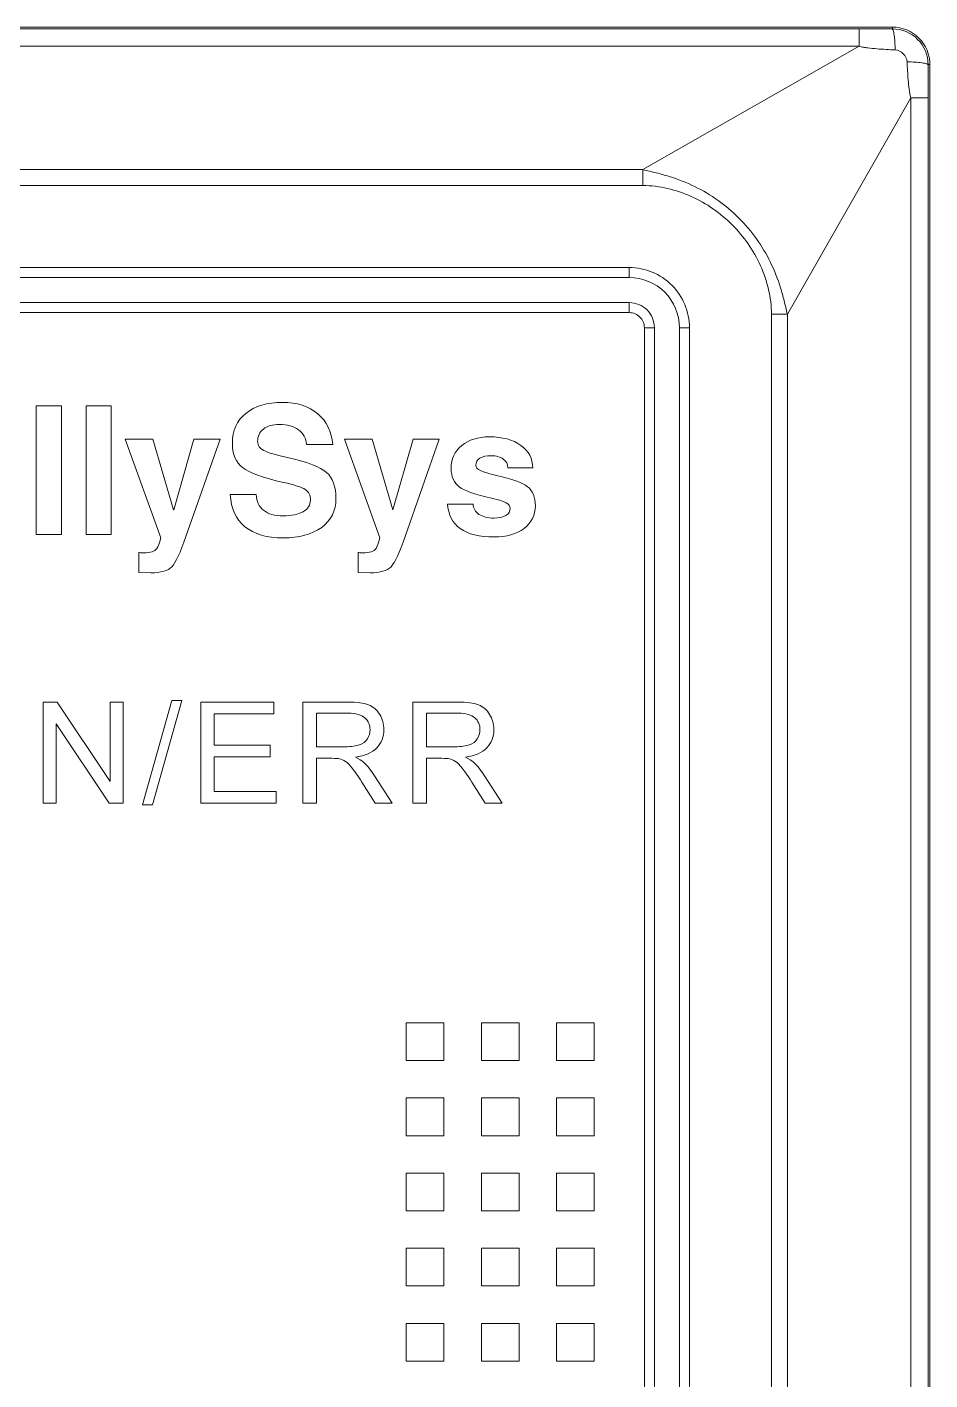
# Model space of a CAD drawing. Header units: millimetres. Extents: x 33157 to 59611, y -29750 to 1750.
# Drawn here: x 53815.3 to 53833.32, y -3607.08 to -3580.08 of the extents above; entities that cross this region are included whole.
import ezdxf

# ---------------------------------------------------------------- set-up
doc = ezdxf.new("R2010")
doc.units = ezdxf.units.MM
doc.layers.add('layer 1', color=7, linetype='Continuous', lineweight=18)

msp = doc.modelspace()

# ---------------------------------------------------------------- linework, layer by layer
at = {"layer": 'layer 1', "lineweight": 9}
for p, q in [((53831.90546356639, -3580.118537481321), (53831.90546356639, -3580.460337481323)), ((53832.56956356645, -3580.08083748132), (53832.56956356645, -3580.117737481326)), ((53833.31956356633, -3580.83083748132), (53833.31956356633, -3580.83083748132)), ((53833.31956356633, -3580.83083748132), (53833.31956356633, -3679.330737481323)), ((53832.94006356641, -3581.495037481319), (53832.94006356641, -3678.666537481323)), ((53833.28186356646, -3581.495037481319), (53833.28186356646, -3678.666537481323)), ((53827.58896356644, -3582.926937481323), (53827.58896356644, -3583.243137481324)), ((53827.31956356645, -3584.880837481323), (53827.31956356645, -3585.08083748132)), ((53827.31956356645, -3585.58083748132), (53827.31956356645, -3585.780837481324)), ((53830.15736356642, -3585.811437481323), (53830.15736356642, -3585.811437481323)), ((53830.15736356642, -3585.811437481323), (53830.15736356642, -3674.350137481327)), ((53830.47356356643, -3585.811437481323), (53830.47356356643, -3585.811437481323)), ((53830.47356356643, -3585.811437481323), (53830.47356356643, -3674.350137481327)), ((53827.61956356638, -3586.08083748132), (53827.61956356638, -3586.08083748132)), ((53827.61956356638, -3586.08083748132), (53827.61956356638, -3674.080737481323)), ((53827.81956356645, -3586.08083748132), (53827.81956356645, -3586.08083748132)), ((53827.81956356645, -3586.08083748132), (53827.81956356645, -3674.080737481323)), ((53828.31956356633, -3586.08083748132), (53828.31956356633, -3674.080737481323)), ((53828.5195635664, -3586.08083748132), (53828.5195635664, -3674.080737481323))]:
    msp.add_line(p, q, dxfattribs=at)
for points in [[(53832.56956356645, -3580.08083748132), (53832.56956356645, -3580.08083748132), (53799.36956356638, -3580.08083748132), (53799.36956356638, -3580.08083748132)], [(53800.03376356649, -3580.118537481321), (53800.03376356649, -3580.118537481321), (53831.90546356639, -3580.118537481321), (53831.90546356639, -3580.118537481321)], [(53831.90546356639, -3580.118537481321), (53832.12686356643, -3580.118537481321), (53832.34816356641, -3580.118237481321), (53832.56956356645, -3580.117737481326)], [(53800.03376356649, -3580.460337481323), (53800.03376356649, -3580.460337481323), (53831.90546356639, -3580.460337481323), (53831.90546356639, -3580.460337481323)], [(53831.90546356639, -3580.460337481323), (53831.90546356639, -3580.460337481323), (53827.58896356644, -3582.926937481323), (53827.58896356644, -3582.926937481323)], [(53833.28276356644, -3580.83083748132), (53833.28226356636, -3581.052237481322), (53833.28196356641, -3581.273637481324), (53833.28186356646, -3581.495037481319)], [(53833.28276356644, -3580.83083748132), (53833.28276356644, -3580.83083748132), (53833.31956356633, -3580.83083748132), (53833.31956356633, -3580.83083748132)], [(53832.94006356641, -3581.495037481319), (53832.94006356641, -3581.495037481319), (53830.47356356643, -3585.811437481323), (53830.47356356643, -3585.811437481323)], [(53833.28186356646, -3581.495037481319), (53833.28186356646, -3581.495037481319), (53832.94006356641, -3581.495037481319), (53832.94006356641, -3581.495037481319)], [(53827.58896356644, -3582.926937481323), (53827.58896356644, -3582.926937481323), (53804.35016356639, -3582.926937481323), (53804.35016356639, -3582.926937481323)], [(53827.58896356644, -3583.243137481324), (53827.58896356644, -3583.243137481324), (53804.35016356639, -3583.243137481324), (53804.35016356639, -3583.243137481324)], [(53804.61956356638, -3584.880837481323), (53804.61956356638, -3584.880837481323), (53827.31956356645, -3584.880837481323), (53827.31956356645, -3584.880837481323)], [(53804.61956356638, -3585.08083748132), (53804.61956356638, -3585.08083748132), (53827.31956356645, -3585.08083748132), (53827.31956356645, -3585.08083748132)], [(53827.31956356645, -3585.58083748132), (53827.31956356645, -3585.58083748132), (53804.61956356638, -3585.58083748132), (53804.61956356638, -3585.58083748132)], [(53827.31956356645, -3585.780837481324), (53827.31956356645, -3585.780837481324), (53804.61956356638, -3585.780837481324), (53804.61956356638, -3585.780837481324)], [(53830.15736356642, -3585.811437481323), (53830.15736356642, -3585.811437481323), (53830.47356356643, -3585.811437481323), (53830.47356356643, -3585.811437481323)], [(53827.61956356638, -3586.08083748132), (53827.61956356638, -3586.08083748132), (53827.81956356645, -3586.08083748132), (53827.81956356645, -3586.08083748132)], [(53828.5195635664, -3586.08083748132), (53828.5195635664, -3586.08083748132), (53828.31956356633, -3586.08083748132), (53828.31956356633, -3586.08083748132)]]:
    msp.add_open_spline(points, degree=3, dxfattribs=at)
for points, knots in [([(53833.31956356633, -3580.83083748132), (53833.31956356633, -3580.631937481324), (53833.24056356642, -3580.44113748132), (53833.09996356638, -3580.300537481321), (53832.95926356639, -3580.159837481325), (53832.7684635664, -3580.08083748132), (53832.56956356645, -3580.08083748132)], [0, 0, 0, 0, 173875.0124317625, 173875.0124317625, 173875.0124317625, 347750.0248635251, 347750.0248635251, 347750.0248635251, 347750.0248635251]), ([(53833.28276356644, -3580.83083748132), (53833.28286356639, -3580.641637481319), (53833.20776356637, -3580.460237481325), (53833.07396356642, -3580.326437481322), (53832.94026356642, -3580.192737481324), (53832.75876356647, -3580.117637481322), (53832.56956356645, -3580.117737481326)], [0, 0, 0, 0, 173875.0090460782, 173875.0090460782, 173875.0090460782, 347750.0180921563, 347750.0180921563, 347750.0180921563, 347750.0180921563]), ([(53832.56956356645, -3580.117737481326), (53832.57396356642, -3580.118437481323), (53832.57696356645, -3580.122637481326), (53832.57936356633, -3580.126837481322), (53832.58396356643, -3580.134937481321), (53832.58656356644, -3580.142737481321), (53832.58886356637, -3580.150737481322), (53832.59236356636, -3580.163037481324), (53832.59526356633, -3580.175937481326), (53832.59776356639, -3580.188837481327), (53832.60106356637, -3580.20583748132), (53832.60356356643, -3580.222837481327), (53832.60586356636, -3580.23983748132), (53832.61166356641, -3580.284437481321), (53832.61556356642, -3580.329537481324), (53832.6184635665, -3580.374637481319), (53832.62196356637, -3580.429137481325), (53832.62406356641, -3580.483637481324), (53832.62516356641, -3580.538237481327)], [0, 0, 0, 0, 147612.3354656165, 147612.3354656165, 147612.3354656165, 295224.670931233, 295224.670931233, 295224.670931233, 442837.0063968495, 442837.0063968495, 442837.0063968495, 590449.341862466, 590449.341862466, 590449.341862466, 738061.6773280824, 738061.6773280824, 738061.6773280824, 885674.0127936989, 885674.0127936989, 885674.0127936989, 885674.0127936989]), ([(53831.90546356639, -3580.460337481323), (53831.93346356644, -3580.471537481324), (53831.9631635664, -3580.478337481326), (53831.99286356635, -3580.483937481323), (53832.02276356643, -3580.48953748132), (53832.0526635664, -3580.49383748132), (53832.08276356637, -3580.497637481319), (53832.14276356643, -3580.505237481324), (53832.20316356639, -3580.510637481318), (53832.26356356646, -3580.515337481323), (53832.32376356641, -3580.520137481318), (53832.38406356642, -3580.524237481324), (53832.44446356638, -3580.527937481325), (53832.50466356645, -3580.531637481326), (53832.5648635664, -3580.534937481323), (53832.62516356641, -3580.538237481327)], [0, 0, 0, 0, 149872.0507127576, 149872.0507127576, 149872.0507127576, 299744.1014255151, 299744.1014255151, 299744.1014255151, 449616.1521382728, 449616.1521382728, 449616.1521382728, 599488.2028510303, 599488.2028510303, 599488.2028510303, 749360.2535637878, 749360.2535637878, 749360.2535637878, 749360.2535637878]), ([(53832.62516356641, -3580.538237481327), (53832.6846635665, -3580.541437481326), (53832.74396356646, -3580.569237481322), (53832.78746356638, -3580.612837481319), (53832.83116356641, -3580.656437481324), (53832.8590635664, -3580.715737481325), (53832.86226356644, -3580.775337481325)], [0, 0, 0, 0, 173874.9860512, 173874.9860512, 173874.9860512, 347749.9721024, 347749.9721024, 347749.9721024, 347749.9721024]), ([(53833.28276356644, -3580.83083748132), (53833.28206356635, -3580.826437481322), (53833.27776356644, -3580.823537481323), (53833.27356356636, -3580.821137481325), (53833.26546356638, -3580.81643748132), (53833.25776356642, -3580.813937481318), (53833.24966356644, -3580.811637481325), (53833.23746356633, -3580.808037481328), (53833.22456356636, -3580.805137481322), (53833.21166356638, -3580.802637481327), (53833.19466356639, -3580.799337481323), (53833.1776635664, -3580.79683748132), (53833.16056356634, -3580.794637481325), (53833.11596356644, -3580.788737481321), (53833.07086356645, -3580.784937481323), (53833.02586356641, -3580.782037481323), (53832.97126356637, -3580.778537481324), (53832.91676356641, -3580.776437481326), (53832.86226356644, -3580.775337481325)], [0, 0, 0, 0, 147614.8737430798, 147614.8737430798, 147614.8737430798, 295229.7474861594, 295229.7474861594, 295229.7474861594, 442844.6212292392, 442844.6212292392, 442844.6212292392, 590459.4949723189, 590459.4949723189, 590459.4949723189, 738074.3687153986, 738074.3687153986, 738074.3687153986, 885689.2424584784, 885689.2424584784, 885689.2424584784, 885689.2424584784]), ([(53832.86226356644, -3580.775337481325), (53832.86546356636, -3580.835537481325), (53832.8688635664, -3580.895737481325), (53832.8725635664, -3580.956037481322), (53832.8762635664, -3581.016337481327), (53832.88016356641, -3581.076737481322), (53832.88506356635, -3581.136837481324), (53832.88996356641, -3581.197137481322), (53832.89576356634, -3581.257237481324), (53832.90286356639, -3581.317637481326), (53832.90996356643, -3581.377937481323), (53832.91836356636, -3581.438637481325), (53832.94006356641, -3581.495037481319)], [0, 0, 0, 0, 154179.5448475945, 154179.5448475945, 154179.5448475945, 308359.0896951889, 308359.0896951889, 308359.0896951889, 462538.6345427834, 462538.6345427834, 462538.6345427834, 616718.1793903778, 616718.1793903778, 616718.1793903778, 616718.1793903778]), ([(53830.47356356643, -3585.811437481323), (53830.45176356644, -3585.723337481322), (53830.43226356638, -3585.634737481326), (53830.4104635664, -3585.546637481318), (53830.38866356641, -3585.458437481327), (53830.36446356642, -3585.370837481321), (53830.33726356641, -3585.284137481321), (53830.28296356645, -3585.110837481326), (53830.21656356644, -3584.940937481325), (53830.13686356644, -3584.777637481325), (53830.05726356638, -3584.61423748132), (53829.96426356639, -3584.457337481319), (53829.85896356645, -3584.309137481323), (53829.7536635664, -3584.161037481324), (53829.63596356634, -3584.021637481324), (53829.5073635664, -3583.89303748132), (53829.37886356641, -3583.764537481329), (53829.23946356642, -3583.646837481326), (53829.09126356637, -3583.541437481326), (53828.94316356638, -3583.436137481323), (53828.78616356637, -3583.34323748132), (53828.62286356636, -3583.263537481325), (53828.4594635664, -3583.183837481323), (53828.28966356648, -3583.117537481324), (53828.11626356639, -3583.063137481323), (53828.02956356641, -3583.036037481324), (53827.94196356644, -3583.011837481324), (53827.85386356639, -3582.989937481324), (53827.76576356633, -3582.968137481322), (53827.67716356643, -3582.94863748132), (53827.58896356644, -3582.926937481323)], [0, 0, 0, 0, 142356.561626933, 142356.561626933, 142356.561626933, 284713.123253866, 284713.123253866, 284713.123253866, 427069.6848807989, 427069.6848807989, 427069.6848807989, 569426.246507732, 569426.246507732, 569426.246507732, 711782.8081346649, 711782.8081346649, 711782.8081346649, 854139.369761598, 854139.369761598, 854139.369761598, 996495.931388531, 996495.931388531, 996495.931388531, 1138852.493015464, 1138852.493015464, 1138852.493015464, 1281209.054642397, 1281209.054642397, 1281209.054642397, 1423565.61626933, 1423565.61626933, 1423565.61626933, 1423565.61626933]), ([(53830.15736356642, -3585.811437481323), (53830.15726356636, -3585.645337481328), (53830.13506356635, -3585.479037481323), (53830.09716356648, -3585.316837481324), (53830.05926356636, -3585.154637481326), (53830.00556356643, -3584.996537481325), (53829.9374635664, -3584.844637481321), (53829.80186356648, -3584.541837481323), (53829.6090635664, -3584.263037481323), (53829.37326356638, -3584.027237481321), (53829.13746356635, -3583.791437481326), (53828.85866356638, -3583.598537481324), (53828.55586356643, -3583.462937481323), (53828.40386356643, -3583.394937481323), (53828.24586356638, -3583.341237481319), (53828.08356356641, -3583.303237481326), (53827.92146356645, -3583.265237481326), (53827.75506356635, -3583.242937481321), (53827.58896356644, -3583.243137481324)], [0, 0, 0, 0, 147608.3523565753, 147608.3523565753, 147608.3523565753, 295216.7047131505, 295216.7047131505, 295216.7047131505, 442825.0570697258, 442825.0570697258, 442825.0570697258, 590433.409426301, 590433.409426301, 590433.409426301, 738041.7617828763, 738041.7617828763, 738041.7617828763, 885650.1141394516, 885650.1141394516, 885650.1141394516, 885650.1141394516]), ([(53828.5195635664, -3586.08083748132), (53828.5195635664, -3585.762637481319), (53828.39316356645, -3585.457337481319), (53828.16816356636, -3585.23233748132), (53827.94306356643, -3585.007237481324), (53827.63786356637, -3584.880837481323), (53827.31956356645, -3584.880837481323)], [0, 0, 0, 0, 173867.6282746215, 173867.6282746215, 173867.6282746215, 347735.256549243, 347735.256549243, 347735.256549243, 347735.256549243]), ([(53828.31956356633, -3586.08083748132), (53828.31956356633, -3585.815637481326), (53828.21426356639, -3585.561237481328), (53828.02666356644, -3585.37373748132), (53827.83916356644, -3585.18623748132), (53827.58486356642, -3585.08083748132), (53827.31956356645, -3585.08083748132)], [0, 0, 0, 0, 173867.6099492183, 173867.6099492183, 173867.6099492183, 347735.2198984367, 347735.2198984367, 347735.2198984367, 347735.2198984367]), ([(53827.81956356645, -3586.08083748132), (53827.81956356645, -3585.948237481323), (53827.76696356639, -3585.82103748132), (53827.67316356636, -3585.727337481323), (53827.57936356633, -3585.63353748132), (53827.45216356634, -3585.58083748132), (53827.31956356645, -3585.58083748132)], [0, 0, 0, 0, 173867.56446327, 173867.56446327, 173867.56446327, 347735.12892654, 347735.12892654, 347735.12892654, 347735.12892654]), ([(53827.61956356638, -3586.08083748132), (53827.61956356638, -3586.001237481323), (53827.58796356639, -3585.924937481322), (53827.5317635664, -3585.868737481323), (53827.47546356646, -3585.812437481319), (53827.39916356638, -3585.780837481324), (53827.31956356645, -3585.780837481324)], [0, 0, 0, 0, 173867.5462264498, 173867.5462264498, 173867.5462264498, 347735.0924528997, 347735.0924528997, 347735.0924528997, 347735.0924528997])]:
    msp.add_open_spline(points, degree=3, knots=knots, dxfattribs=at)
at = {"layer": 'layer 1'}
for points, knots in [([(53815.48396356645, -3587.641837481322), (53815.48396356645, -3587.641837481322), (53815.73346356637, -3587.641837481322), (53815.73346356637, -3587.641837481322), (53815.73346356637, -3587.641837481322), (53815.98466356643, -3587.641837481322), (53815.98466356643, -3587.641837481322), (53815.98466356643, -3587.641837481322), (53815.98466356643, -3590.20813748132), (53815.98466356643, -3590.20813748132), (53815.98466356643, -3590.20813748132), (53815.73526356646, -3590.20813748132), (53815.73526356646, -3590.20813748132), (53815.73526356646, -3590.20813748132), (53815.48396356645, -3590.20813748132), (53815.48396356645, -3590.20813748132), (53815.48396356645, -3590.20813748132), (53815.48396356645, -3587.641837481322), (53815.48396356645, -3587.641837481322)], [0, 0, 0, 0, 147578.3336208436, 147578.3336208436, 147578.3336208436, 295156.6672416872, 295156.6672416872, 295156.6672416872, 442735.0008625308, 442735.0008625308, 442735.0008625308, 590313.3344833744, 590313.3344833744, 590313.3344833744, 737891.6681042179, 737891.6681042179, 737891.6681042179, 885470.0017250616, 885470.0017250616, 885470.0017250616, 885470.0017250616]), ([(53816.47756356638, -3587.641837481322), (53816.47756356638, -3587.641837481322), (53816.72706356642, -3587.641837481322), (53816.72706356642, -3587.641837481322), (53816.72706356642, -3587.641837481322), (53816.97826356636, -3587.641837481322), (53816.97826356636, -3587.641837481322), (53816.97826356636, -3587.641837481322), (53816.97826356636, -3590.20813748132), (53816.97826356636, -3590.20813748132), (53816.97826356636, -3590.20813748132), (53816.72876356644, -3590.20813748132), (53816.72876356644, -3590.20813748132), (53816.72876356644, -3590.20813748132), (53816.47756356638, -3590.20813748132), (53816.47756356638, -3590.20813748132), (53816.47756356638, -3590.20813748132), (53816.47756356638, -3587.641837481322), (53816.47756356638, -3587.641837481322)], [0, 0, 0, 0, 147580.9625993057, 147580.9625993057, 147580.9625993057, 295161.9251986112, 295161.9251986112, 295161.9251986112, 442742.8877979169, 442742.8877979169, 442742.8877979169, 590323.8503972224, 590323.8503972224, 590323.8503972224, 737904.8129965281, 737904.8129965281, 737904.8129965281, 885485.7755958338, 885485.7755958338, 885485.7755958338, 885485.7755958338]), ([(53820.87886356641, -3588.413137481322), (53820.86966356632, -3588.290437481322), (53820.81606356645, -3588.193337481323), (53820.71836356641, -3588.121637481323), (53820.62066356637, -3588.049837481325), (53820.49326356637, -3588.013837481325), (53820.33636356643, -3588.013837481325), (53820.20026356642, -3588.013837481325), (53820.09376356631, -3588.043937481321), (53820.01706356634, -3588.103837481321), (53819.94026356642, -3588.163737481321), (53819.90186356634, -3588.247137481324), (53819.90186356634, -3588.354237481326), (53819.90186356634, -3588.430937481323), (53819.94216356645, -3588.490337481322), (53820.02256356642, -3588.532237481325), (53820.10156356634, -3588.574137481322), (53820.26986356635, -3588.623537481325), (53820.5269635664, -3588.680637481324), (53820.90056356645, -3588.764437481324), (53821.15036356632, -3588.860937481324), (53821.27596356647, -3588.970337481325), (53821.4019635664, -3589.078637481317), (53821.46496356648, -3589.252737481321), (53821.46496356648, -3589.492437481319), (53821.46496356648, -3589.733337481324), (53821.37006356634, -3589.924637481322), (53821.18026356641, -3590.065937481325), (53820.99056356642, -3590.207437481323), (53820.73396356645, -3590.278037481322), (53820.41036356633, -3590.278037481322), (53820.08566356634, -3590.278037481322), (53819.83186356639, -3590.202937481321), (53819.64916356638, -3590.052837481322), (53819.46636356643, -3589.90283748132), (53819.36856356644, -3589.689137481327), (53819.35576356642, -3589.412137481325), (53819.35576356642, -3589.412137481325), (53819.8721635665, -3589.412137481325), (53819.8721635665, -3589.412137481325), (53819.87806356637, -3589.548137481324), (53819.92756356645, -3589.65283748132), (53820.02076356646, -3589.726137481324), (53820.11396356634, -3589.799437481327), (53820.24376356645, -3589.836137481324), (53820.41026356639, -3589.836137481324), (53820.58136356642, -3589.836137481324), (53820.71516356638, -3589.808437481326), (53820.8111635664, -3589.753237481323), (53820.90726356636, -3589.697937481323), (53820.95536356649, -3589.621437481328), (53820.95536356649, -3589.523737481322), (53820.95536356649, -3589.427137481325), (53820.92076356648, -3589.356137481321), (53820.85146356639, -3589.310737481326), (53820.78396356638, -3589.265337481323), (53820.63956356639, -3589.218237481327), (53820.41836356636, -3589.169337481318), (53820.01096356646, -3589.078637481317), (53819.73876356633, -3588.980237481322), (53819.60136356633, -3588.874337481327), (53819.46506356643, -3588.769637481324), (53819.3969635664, -3588.606137481328), (53819.3969635664, -3588.383737481322), (53819.3969635664, -3588.134637481322), (53819.48716356637, -3587.937137481319), (53819.66766356639, -3587.791037481321), (53819.84806356646, -3587.644837481319), (53820.09216356647, -3587.571937481319), (53820.39946356646, -3587.571937481319), (53820.68706356638, -3587.571937481319), (53820.92116356638, -3587.647737481325), (53821.10156356634, -3587.799237481325), (53821.28216356641, -3587.950837481323), (53821.38226356634, -3588.155437481327), (53821.40216356641, -3588.413137481322), (53821.40216356641, -3588.413137481322), (53820.87886356641, -3588.413137481322), (53820.87886356641, -3588.413137481322)], [0, 0, 0, 0, 137488.2303699308, 137488.2303699308, 137488.2303699308, 274976.4607398612, 274976.4607398612, 274976.4607398612, 412464.691109792, 412464.691109792, 412464.691109792, 549952.9214797228, 549952.9214797228, 549952.9214797228, 687441.1518496531, 687441.1518496531, 687441.1518496531, 824929.382219584, 824929.382219584, 824929.382219584, 962417.6125895146, 962417.6125895146, 962417.6125895146, 1099905.842959445, 1099905.842959445, 1099905.842959445, 1237394.073329376, 1237394.073329376, 1237394.073329376, 1374882.303699306, 1374882.303699306, 1374882.303699306, 1512370.534069237, 1512370.534069237, 1512370.534069237, 1649858.764439168, 1649858.764439168, 1649858.764439168, 1787346.994809098, 1787346.994809098, 1787346.994809098, 1924835.225179029, 1924835.225179029, 1924835.225179029, 2062323.45554896, 2062323.45554896, 2062323.45554896, 2199811.68591889, 2199811.68591889, 2199811.68591889, 2337299.916288821, 2337299.916288821, 2337299.916288821, 2474788.146658752, 2474788.146658752, 2474788.146658752, 2612276.377028682, 2612276.377028682, 2612276.377028682, 2749764.607398613, 2749764.607398613, 2749764.607398613, 2887252.837768544, 2887252.837768544, 2887252.837768544, 3024741.068138475, 3024741.068138475, 3024741.068138475, 3162229.298508405, 3162229.298508405, 3162229.298508405, 3299717.528878336, 3299717.528878336, 3299717.528878336, 3437205.759248266, 3437205.759248266, 3437205.759248266, 3574693.989618197, 3574693.989618197, 3574693.989618197, 3574693.989618197]), ([(53818.47116356643, -3590.248937481323), (53818.36166356641, -3590.568937481322), (53818.26776356643, -3590.769737481321), (53818.18976356633, -3590.851137481324), (53818.11156356634, -3590.932737481322), (53817.97236356637, -3590.973437481319), (53817.7719635664, -3590.973437481319), (53817.7719635664, -3590.973437481319), (53817.53266356638, -3590.968137481322), (53817.53266356638, -3590.968137481322), (53817.53266356638, -3590.968137481322), (53817.53266356638, -3590.566637481322), (53817.53266356638, -3590.566637481322), (53817.54426356647, -3590.571237481322), (53817.57626356647, -3590.57363748132), (53817.62876356646, -3590.57363748132), (53817.76266356648, -3590.57363748132), (53817.84996356638, -3590.546237481321), (53817.89076356645, -3590.49153748132), (53817.91626356644, -3590.456737481319), (53817.94186356638, -3590.384437481319), (53817.96746356643, -3590.275137481323), (53817.96746356643, -3590.275137481323), (53817.25916356637, -3588.309337481325), (53817.25916356637, -3588.309337481325), (53817.25916356637, -3588.309337481325), (53817.53486356637, -3588.309337481325), (53817.53486356637, -3588.309337481325), (53817.53486356637, -3588.309337481325), (53817.8124635664, -3588.309337481325), (53817.8124635664, -3588.309337481325), (53817.8124635664, -3588.309337481325), (53818.2255635664, -3589.718637481324), (53818.2255635664, -3589.718637481324), (53818.2255635664, -3589.718637481324), (53818.22636356644, -3589.718637481324), (53818.22636356644, -3589.718637481324), (53818.22636356644, -3589.718637481324), (53818.62846356639, -3588.309337481325), (53818.62846356639, -3588.309337481325), (53818.62846356639, -3588.309337481325), (53818.89046356638, -3588.309337481325), (53818.89046356638, -3588.309337481325), (53818.89046356638, -3588.309337481325), (53819.15236356642, -3588.309337481325), (53819.15236356642, -3588.309337481325), (53819.15236356642, -3588.309337481325), (53818.47116356643, -3590.248937481323), (53818.47116356643, -3590.248937481323)], [0, 0, 0, 0, 139378.5196204503, 139378.5196204503, 139378.5196204503, 278757.0392409006, 278757.0392409006, 278757.0392409006, 418135.5588613509, 418135.5588613509, 418135.5588613509, 557514.0784818012, 557514.0784818012, 557514.0784818012, 696892.5981022515, 696892.5981022515, 696892.5981022515, 836271.1177227017, 836271.1177227017, 836271.1177227017, 975649.6373431521, 975649.6373431521, 975649.6373431521, 1115028.156963602, 1115028.156963602, 1115028.156963602, 1254406.676584053, 1254406.676584053, 1254406.676584053, 1393785.196204503, 1393785.196204503, 1393785.196204503, 1533163.715824953, 1533163.715824953, 1533163.715824953, 1672542.235445403, 1672542.235445403, 1672542.235445403, 1811920.755065854, 1811920.755065854, 1811920.755065854, 1951299.274686304, 1951299.274686304, 1951299.274686304, 2090677.794306755, 2090677.794306755, 2090677.794306755, 2230056.313927205, 2230056.313927205, 2230056.313927205, 2230056.313927205]), ([(53822.84536356639, -3590.248937481323), (53822.73576356642, -3590.568937481322), (53822.64196356639, -3590.769737481321), (53822.56386356647, -3590.851137481324), (53822.48576356642, -3590.932737481322), (53822.34646356638, -3590.973437481319), (53822.14606356641, -3590.973437481319), (53822.14606356641, -3590.973437481319), (53821.90686356634, -3590.968137481322), (53821.90686356634, -3590.968137481322), (53821.90686356634, -3590.968137481322), (53821.90686356634, -3590.566637481322), (53821.90686356634, -3590.566637481322), (53821.91846356631, -3590.571237481322), (53821.95046356643, -3590.57363748132), (53822.00286356636, -3590.57363748132), (53822.13676356638, -3590.57363748132), (53822.22406356639, -3590.546237481321), (53822.26486356647, -3590.49153748132), (53822.2904635664, -3590.456737481319), (53822.31606356645, -3590.384437481319), (53822.34176356645, -3590.275137481323), (53822.34176356645, -3590.275137481323), (53821.63326356639, -3588.309337481325), (53821.63326356639, -3588.309337481325), (53821.63326356639, -3588.309337481325), (53821.90906356645, -3588.309337481325), (53821.90906356645, -3588.309337481325), (53821.90906356645, -3588.309337481325), (53822.18656356641, -3588.309337481325), (53822.18656356641, -3588.309337481325), (53822.18656356641, -3588.309337481325), (53822.59976356648, -3589.718637481324), (53822.59976356648, -3589.718637481324), (53822.59976356648, -3589.718637481324), (53822.6005635664, -3589.718637481324), (53822.6005635664, -3589.718637481324), (53822.6005635664, -3589.718637481324), (53823.00266356647, -3588.309337481325), (53823.00266356647, -3588.309337481325), (53823.00266356647, -3588.309337481325), (53823.26456356639, -3588.309337481325), (53823.26456356639, -3588.309337481325), (53823.26456356639, -3588.309337481325), (53823.52646356644, -3588.309337481325), (53823.52646356644, -3588.309337481325), (53823.52646356644, -3588.309337481325), (53822.84536356639, -3590.248937481323), (53822.84536356639, -3590.248937481323)], [0, 0, 0, 0, 139389.4502869908, 139389.4502869908, 139389.4502869908, 278778.9005739816, 278778.9005739816, 278778.9005739816, 418168.3508609724, 418168.3508609724, 418168.3508609724, 557557.8011479632, 557557.8011479632, 557557.8011479632, 696947.2514349539, 696947.2514349539, 696947.2514349539, 836336.7017219447, 836336.7017219447, 836336.7017219447, 975726.1520089356, 975726.1520089356, 975726.1520089356, 1115115.602295926, 1115115.602295926, 1115115.602295926, 1254505.052582917, 1254505.052582917, 1254505.052582917, 1393894.502869908, 1393894.502869908, 1393894.502869908, 1533283.953156899, 1533283.953156899, 1533283.953156899, 1672673.403443889, 1672673.403443889, 1672673.403443889, 1812062.85373088, 1812062.85373088, 1812062.85373088, 1951452.304017871, 1951452.304017871, 1951452.304017871, 2090841.754304862, 2090841.754304862, 2090841.754304862, 2230231.204591853, 2230231.204591853, 2230231.204591853, 2230231.204591853]), ([(53824.89516356631, -3588.879937481324), (53824.89516356631, -3588.80633748132), (53824.86486356633, -3588.747337481327), (53824.80426356636, -3588.702937481321), (53824.74366356639, -3588.658537481322), (53824.66346356642, -3588.636337481322), (53824.56316356637, -3588.636337481322), (53824.46656356644, -3588.636337481322), (53824.39106356641, -3588.652937481325), (53824.33696356646, -3588.686037481318), (53824.28276356644, -3588.719337481321), (53824.25566356638, -3588.765537481325), (53824.25566356638, -3588.824937481324), (53824.25566356638, -3588.866937481318), (53824.28656356639, -3588.902937481325), (53824.34826356635, -3588.933237481323), (53824.40886356644, -3588.962437481321), (53824.51666356644, -3588.994337481322), (53824.6715635664, -3589.029337481326), (53824.97926356641, -3589.097937481325), (53825.18496356645, -3589.173037481326), (53825.28856356637, -3589.254337481324), (53825.39256356642, -3589.335937481322), (53825.44446356638, -3589.463837481322), (53825.44446356638, -3589.638337481323), (53825.44446356638, -3589.824337481324), (53825.36896356635, -3589.974137481323), (53825.2181635664, -3590.087637481323), (53825.06726356639, -3590.201137481322), (53824.86826356637, -3590.257837481323), (53824.62136356634, -3590.257837481323), (53824.32896356643, -3590.257837481323), (53824.10376356644, -3590.201937481324), (53823.9459635664, -3590.090237481323), (53823.78796356634, -3589.978637481326), (53823.70396356643, -3589.815637481326), (53823.69346356645, -3589.601537481321), (53823.69346356645, -3589.601537481321), (53824.20316356639, -3589.601537481321), (53824.20316356639, -3589.601537481321), (53824.20666356638, -3589.688937481325), (53824.24546356636, -3589.757337481321), (53824.31946356638, -3589.80693748132), (53824.39336356634, -3589.856437481321), (53824.49396356635, -3589.881137481323), (53824.62096356644, -3589.881137481323), (53824.72106356648, -3589.881137481323), (53824.79956356643, -3589.864037481325), (53824.85616356644, -3589.829637481321), (53824.91256356644, -3589.795337481322), (53824.94096356639, -3589.747237481322), (53824.94096356639, -3589.685537481324), (53824.94096356639, -3589.642537481326), (53824.91356356637, -3589.605837481321), (53824.85886356639, -3589.575537481323), (53824.80416356641, -3589.546437481323), (53824.70816356639, -3589.516837481322), (53824.57076356639, -3589.486537481323), (53824.24946356643, -3589.414437481325), (53824.03466356636, -3589.338237481322), (53823.92646356646, -3589.257937481321), (53823.81836356639, -3589.178837481325), (53823.76426356632, -3589.056037481321), (53823.76426356632, -3588.889637481326), (53823.76426356632, -3588.70123748132), (53823.8344635664, -3588.549037481323), (53823.97466356642, -3588.433337481328), (53824.11496356639, -3588.317637481326), (53824.29966356637, -3588.259737481319), (53824.52896356638, -3588.259737481319), (53824.78726356648, -3588.259737481319), (53824.99546356636, -3588.31643748132), (53825.15386356643, -3588.430037481324), (53825.31206356638, -3588.543637481321), (53825.39126356642, -3588.693537481325), (53825.39126356642, -3588.879937481324), (53825.39126356642, -3588.879937481324), (53825.39126356642, -3588.879937481324), (53825.39126356642, -3588.879937481324), (53825.39126356642, -3588.879937481324), (53824.89516356631, -3588.879937481324), (53824.89516356631, -3588.879937481324)], [0, 0, 0, 0, 137319.9331913076, 137319.9331913076, 137319.9331913076, 274639.8663826156, 274639.8663826156, 274639.8663826156, 411959.7995739232, 411959.7995739232, 411959.7995739232, 549279.7327652308, 549279.7327652308, 549279.7327652308, 686599.6659565389, 686599.6659565389, 686599.6659565389, 823919.5991478465, 823919.5991478465, 823919.5991478465, 961239.532339154, 961239.532339154, 961239.532339154, 1098559.465530462, 1098559.465530462, 1098559.465530462, 1235879.39872177, 1235879.39872177, 1235879.39872177, 1373199.331913077, 1373199.331913077, 1373199.331913077, 1510519.265104385, 1510519.265104385, 1510519.265104385, 1647839.198295693, 1647839.198295693, 1647839.198295693, 1785159.131487001, 1785159.131487001, 1785159.131487001, 1922479.064678308, 1922479.064678308, 1922479.064678308, 2059798.997869616, 2059798.997869616, 2059798.997869616, 2197118.931060924, 2197118.931060924, 2197118.931060924, 2334438.864252232, 2334438.864252232, 2334438.864252232, 2471758.797443539, 2471758.797443539, 2471758.797443539, 2609078.730634847, 2609078.730634847, 2609078.730634847, 2746398.663826155, 2746398.663826155, 2746398.663826155, 2883718.597017462, 2883718.597017462, 2883718.597017462, 3021038.53020877, 3021038.53020877, 3021038.53020877, 3158358.463400078, 3158358.463400078, 3158358.463400078, 3295678.396591386, 3295678.396591386, 3295678.396591386, 3432998.329782693, 3432998.329782693, 3432998.329782693, 3570318.262974001, 3570318.262974001, 3570318.262974001, 3707638.196165309, 3707638.196165309, 3707638.196165309, 3707638.196165309]), ([(53817.6040635664, -3595.60763748132), (53817.6040635664, -3595.60763748132), (53818.19106356634, -3593.519137481322), (53818.19106356634, -3593.519137481322), (53818.19106356634, -3593.519137481322), (53818.39096356634, -3593.519137481322), (53818.39096356634, -3593.519137481322), (53818.39096356634, -3593.519137481322), (53817.8039635664, -3595.60763748132), (53817.8039635664, -3595.60763748132), (53817.8039635664, -3595.60763748132), (53817.6040635664, -3595.60763748132), (53817.6040635664, -3595.60763748132)], [0, 0, 0, 0, 154155.8766581255, 154155.8766581255, 154155.8766581255, 308311.753316251, 308311.753316251, 308311.753316251, 462467.6299743765, 462467.6299743765, 462467.6299743765, 616623.506632502, 616623.506632502, 616623.506632502, 616623.506632502]), ([(53820.80716356644, -3595.573737481325), (53820.80716356644, -3595.573737481325), (53820.80716356644, -3593.553037481324), (53820.80716356644, -3593.553037481324), (53820.80716356644, -3593.553037481324), (53821.70266356642, -3593.553037481324), (53821.70266356642, -3593.553037481324), (53821.88286356637, -3593.553037481324), (53822.01976356641, -3593.57133748132), (53822.11336356643, -3593.607637481327), (53822.20696356634, -3593.643837481322), (53822.2817635664, -3593.707837481328), (53822.33766356643, -3593.799537481325), (53822.39366356641, -3593.891237481322), (53822.42146356634, -3593.992837481324), (53822.42146356634, -3594.103837481321), (53822.42146356634, -3594.247337481327), (53822.37486356645, -3594.368237481321), (53822.28216356641, -3594.466537481319), (53822.18956356644, -3594.564837481324), (53822.0465635664, -3594.62693748132), (53821.85276356639, -3594.653737481319), (53821.92376356639, -3594.687537481324), (53821.97736356637, -3594.721437481319), (53822.01406356643, -3594.754337481324), (53822.09216356635, -3594.825837481323), (53822.16596356637, -3594.915737481322), (53822.23516356639, -3595.023437481322), (53822.23516356639, -3595.023437481322), (53822.58466356641, -3595.573737481325), (53822.58466356641, -3595.573737481325), (53822.58466356641, -3595.573737481325), (53822.25066356637, -3595.573737481325), (53822.25066356637, -3595.573737481325), (53822.25066356637, -3595.573737481325), (53821.98346356637, -3595.153237481325), (53821.98346356637, -3595.153237481325), (53821.90586356641, -3595.031437481324), (53821.84146356638, -3594.938737481323), (53821.79116356638, -3594.874337481327), (53821.74036356641, -3594.809837481319), (53821.69516356636, -3594.765137481321), (53821.65516356644, -3594.739337481325), (53821.61566356636, -3594.713937481326), (53821.57476356646, -3594.69603748132), (53821.53336356636, -3594.685637481321), (53821.50326356638, -3594.679537481322), (53821.45386356636, -3594.676237481326), (53821.3847635664, -3594.676237481326), (53821.3847635664, -3594.676237481326), (53821.07526356642, -3594.676237481326), (53821.07526356642, -3594.676237481326), (53821.07526356642, -3594.676237481326), (53821.07526356642, -3595.573737481325), (53821.07526356642, -3595.573737481325), (53821.07526356642, -3595.573737481325), (53820.80716356644, -3595.573737481325), (53820.80716356644, -3595.573737481325)], [0, 0, 0, 0, 138518.8274744811, 138518.8274744811, 138518.8274744811, 277037.6549489623, 277037.6549489623, 277037.6549489623, 415556.4824234438, 415556.4824234438, 415556.4824234438, 554075.3098979249, 554075.3098979249, 554075.3098979249, 692594.137372406, 692594.137372406, 692594.137372406, 831112.9648468872, 831112.9648468872, 831112.9648468872, 969631.7923213684, 969631.7923213684, 969631.7923213684, 1108150.61979585, 1108150.61979585, 1108150.61979585, 1246669.447270331, 1246669.447270331, 1246669.447270331, 1385188.274744812, 1385188.274744812, 1385188.274744812, 1523707.102219293, 1523707.102219293, 1523707.102219293, 1662225.929693774, 1662225.929693774, 1662225.929693774, 1800744.757168256, 1800744.757168256, 1800744.757168256, 1939263.584642737, 1939263.584642737, 1939263.584642737, 2077782.412117218, 2077782.412117218, 2077782.412117218, 2216301.239591699, 2216301.239591699, 2216301.239591699, 2354820.06706618, 2354820.06706618, 2354820.06706618, 2493338.894540662, 2493338.894540662, 2493338.894540662, 2631857.722015143, 2631857.722015143, 2631857.722015143, 2631857.722015143]), ([(53823.00206356644, -3595.573737481325), (53823.00206356644, -3595.573737481325), (53823.00206356644, -3593.553037481324), (53823.00206356644, -3593.553037481324), (53823.00206356644, -3593.553037481324), (53823.89756356642, -3593.553037481324), (53823.89756356642, -3593.553037481324), (53824.07776356649, -3593.553037481324), (53824.21466356641, -3593.57133748132), (53824.30826356643, -3593.607637481327), (53824.40186356645, -3593.643837481322), (53824.4766635664, -3593.707837481328), (53824.53256356643, -3593.799537481325), (53824.58856356642, -3593.891237481322), (53824.61636356646, -3593.992837481324), (53824.61636356646, -3594.103837481321), (53824.61636356646, -3594.247337481327), (53824.56976356645, -3594.368237481321), (53824.47706356642, -3594.466537481319), (53824.38446356644, -3594.564837481324), (53824.2414635664, -3594.62693748132), (53824.04766356639, -3594.653737481319), (53824.11866356639, -3594.687537481324), (53824.17226356638, -3594.721437481319), (53824.20896356643, -3594.754337481324), (53824.28706356647, -3594.825837481323), (53824.36086356637, -3594.915737481322), (53824.4300635664, -3595.023437481322), (53824.4300635664, -3595.023437481322), (53824.77956356641, -3595.573737481325), (53824.77956356641, -3595.573737481325), (53824.77956356641, -3595.573737481325), (53824.44556356638, -3595.573737481325), (53824.44556356638, -3595.573737481325), (53824.44556356638, -3595.573737481325), (53824.17836356649, -3595.153237481325), (53824.17836356649, -3595.153237481325), (53824.10076356641, -3595.031437481324), (53824.03636356638, -3594.938737481323), (53823.98606356638, -3594.874337481327), (53823.93526356641, -3594.809837481319), (53823.89006356636, -3594.765137481321), (53823.85006356644, -3594.739337481325), (53823.81056356637, -3594.713937481326), (53823.76966356635, -3594.69603748132), (53823.72826356647, -3594.685637481321), (53823.69816356638, -3594.679537481322), (53823.64876356648, -3594.676237481326), (53823.5796635664, -3594.676237481326), (53823.5796635664, -3594.676237481326), (53823.27016356643, -3594.676237481326), (53823.27016356643, -3594.676237481326), (53823.27016356643, -3594.676237481326), (53823.27016356643, -3595.573737481325), (53823.27016356643, -3595.573737481325), (53823.27016356643, -3595.573737481325), (53823.00206356644, -3595.573737481325), (53823.00206356644, -3595.573737481325)], [0, 0, 0, 0, 138524.2817940278, 138524.2817940278, 138524.2817940278, 277048.5635880557, 277048.5635880557, 277048.5635880557, 415572.8453820838, 415572.8453820838, 415572.8453820838, 554097.1271761116, 554097.1271761116, 554097.1271761116, 692621.4089701395, 692621.4089701395, 692621.4089701395, 831145.6907641673, 831145.6907641673, 831145.6907641673, 969669.9725581952, 969669.9725581952, 969669.9725581952, 1108194.254352223, 1108194.254352223, 1108194.254352223, 1246718.536146251, 1246718.536146251, 1246718.536146251, 1385242.817940279, 1385242.817940279, 1385242.817940279, 1523767.099734307, 1523767.099734307, 1523767.099734307, 1662291.381528335, 1662291.381528335, 1662291.381528335, 1800815.663322362, 1800815.663322362, 1800815.663322362, 1939339.94511639, 1939339.94511639, 1939339.94511639, 2077864.226910418, 2077864.226910418, 2077864.226910418, 2216388.508704446, 2216388.508704446, 2216388.508704446, 2354912.790498473, 2354912.790498473, 2354912.790498473, 2493437.072292502, 2493437.072292502, 2493437.072292502, 2631961.35408653, 2631961.35408653, 2631961.35408653, 2631961.35408653]), ([(53815.6236635664, -3595.573737481325), (53815.6236635664, -3595.573737481325), (53815.6236635664, -3593.553037481324), (53815.6236635664, -3593.553037481324), (53815.6236635664, -3593.553037481324), (53815.89836356646, -3593.553037481324), (53815.89836356646, -3593.553037481324), (53815.89836356646, -3593.553037481324), (53816.95856356641, -3595.139137481324), (53816.95856356641, -3595.139137481324), (53816.95856356641, -3595.139137481324), (53816.95856356641, -3593.553037481324), (53816.95856356641, -3593.553037481324), (53816.95856356641, -3593.553037481324), (53817.21536356639, -3593.553037481324), (53817.21536356639, -3593.553037481324), (53817.21536356639, -3593.553037481324), (53817.21536356639, -3595.573737481325), (53817.21536356639, -3595.573737481325), (53817.21536356639, -3595.573737481325), (53816.94066356643, -3595.573737481325), (53816.94066356643, -3595.573737481325), (53816.94066356643, -3595.573737481325), (53815.88046356637, -3593.987637481324), (53815.88046356637, -3593.987637481324), (53815.88046356637, -3593.987637481324), (53815.88046356637, -3595.573737481325), (53815.88046356637, -3595.573737481325), (53815.88046356637, -3595.573737481325), (53815.6236635664, -3595.573737481325), (53815.6236635664, -3595.573737481325)], [0, 0, 0, 0, 142332.9151248989, 142332.9151248989, 142332.9151248989, 284665.8302497978, 284665.8302497978, 284665.8302497978, 426998.7453746967, 426998.7453746967, 426998.7453746967, 569331.6604995957, 569331.6604995957, 569331.6604995957, 711664.5756244946, 711664.5756244946, 711664.5756244946, 853997.4907493936, 853997.4907493936, 853997.4907493936, 996330.4058742925, 996330.4058742925, 996330.4058742925, 1138663.320999191, 1138663.320999191, 1138663.320999191, 1280996.23612409, 1280996.23612409, 1280996.23612409, 1423329.151248989, 1423329.151248989, 1423329.151248989, 1423329.151248989]), ([(53818.76796356644, -3595.573737481325), (53818.76796356644, -3595.573737481325), (53818.76796356644, -3593.553037481324), (53818.76796356644, -3593.553037481324), (53818.76796356644, -3593.553037481324), (53820.22696356647, -3593.553037481324), (53820.22696356647, -3593.553037481324), (53820.22696356647, -3593.553037481324), (53820.22696356647, -3593.790137481322), (53820.22696356647, -3593.790137481322), (53820.22696356647, -3593.790137481322), (53819.03606356643, -3593.790137481322), (53819.03606356643, -3593.790137481322), (53819.03606356643, -3593.790137481322), (53819.03606356643, -3594.411037481324), (53819.03606356643, -3594.411037481324), (53819.03606356643, -3594.411037481324), (53820.15076356634, -3594.411037481324), (53820.15076356634, -3594.411037481324), (53820.15076356634, -3594.411037481324), (53820.15076356634, -3594.648037481325), (53820.15076356634, -3594.648037481325), (53820.15076356634, -3594.648037481325), (53819.03606356643, -3594.648037481325), (53819.03606356643, -3594.648037481325), (53819.03606356643, -3594.648037481325), (53819.03606356643, -3595.336637481326), (53819.03606356643, -3595.336637481326), (53819.03606356643, -3595.336637481326), (53820.27496356642, -3595.336637481326), (53820.27496356642, -3595.336637481326), (53820.27496356642, -3595.336637481326), (53820.27496356642, -3595.573737481325), (53820.27496356642, -3595.573737481325), (53820.27496356642, -3595.573737481325), (53818.76796356644, -3595.573737481325), (53818.76796356644, -3595.573737481325)], [0, 0, 0, 0, 141027.1607778488, 141027.1607778488, 141027.1607778488, 282054.3215556978, 282054.3215556978, 282054.3215556978, 423081.4823335466, 423081.4823335466, 423081.4823335466, 564108.6431113954, 564108.6431113954, 564108.6431113954, 705135.8038892441, 705135.8038892441, 705135.8038892441, 846162.9646670931, 846162.9646670931, 846162.9646670931, 987190.1254449418, 987190.1254449418, 987190.1254449418, 1128217.286222791, 1128217.286222791, 1128217.286222791, 1269244.44700064, 1269244.44700064, 1269244.44700064, 1410271.607778488, 1410271.607778488, 1410271.607778488, 1551298.768556337, 1551298.768556337, 1551298.768556337, 1692325.929334186, 1692325.929334186, 1692325.929334186, 1692325.929334186]), ([(53821.07526356642, -3594.444837481321), (53821.07526356642, -3594.444837481321), (53821.64906356644, -3594.444837481321), (53821.64906356644, -3594.444837481321), (53821.77136356637, -3594.444837481321), (53821.86636356646, -3594.432137481322), (53821.9350635664, -3594.406737481323), (53822.00376356646, -3594.381837481327), (53822.05596356638, -3594.341337481324), (53822.09126356637, -3594.285437481325), (53822.12696356638, -3594.229937481322), (53822.14486356635, -3594.169737481322), (53822.14486356635, -3594.104337481323), (53822.14486356635, -3594.008837481327), (53822.11046356635, -3593.929837481322), (53822.04136356639, -3593.868237481321), (53821.97226356642, -3593.806537481323), (53821.86306356636, -3593.776037481322), (53821.71396356644, -3593.776037481322), (53821.71396356644, -3593.776037481322), (53821.07526356642, -3593.776037481322), (53821.07526356642, -3593.776037481322), (53821.07526356642, -3593.776037481322), (53821.07526356642, -3594.444837481321), (53821.07526356642, -3594.444837481321)], [0, 0, 0, 0, 144320.4549267158, 144320.4549267158, 144320.4549267158, 288640.9098534316, 288640.9098534316, 288640.9098534316, 432961.3647801473, 432961.3647801473, 432961.3647801473, 577281.8197068631, 577281.8197068631, 577281.8197068631, 721602.274633579, 721602.274633579, 721602.274633579, 865922.7295602947, 865922.7295602947, 865922.7295602947, 1010243.18448701, 1010243.18448701, 1010243.18448701, 1154563.639413726, 1154563.639413726, 1154563.639413726, 1154563.639413726]), ([(53823.27016356643, -3594.444837481321), (53823.27016356643, -3594.444837481321), (53823.84396356644, -3594.444837481321), (53823.84396356644, -3594.444837481321), (53823.96626356637, -3594.444837481321), (53824.06126356634, -3594.432137481322), (53824.1299635664, -3594.406737481323), (53824.19866356635, -3594.381837481327), (53824.25086356638, -3594.341337481324), (53824.28616356637, -3594.285437481325), (53824.32186356638, -3594.229937481322), (53824.33976356647, -3594.169737481322), (53824.33976356647, -3594.104337481323), (53824.33976356647, -3594.008837481327), (53824.30536356647, -3593.929837481322), (53824.23626356639, -3593.868237481321), (53824.16716356642, -3593.806537481323), (53824.05796356636, -3593.776037481322), (53823.90886356644, -3593.776037481322), (53823.90886356644, -3593.776037481322), (53823.27016356643, -3593.776037481322), (53823.27016356643, -3593.776037481322), (53823.27016356643, -3593.776037481322), (53823.27016356643, -3594.444837481321), (53823.27016356643, -3594.444837481321)], [0, 0, 0, 0, 144326.1334672104, 144326.1334672104, 144326.1334672104, 288652.2669344209, 288652.2669344209, 288652.2669344209, 432978.4004016313, 432978.4004016313, 432978.4004016313, 577304.5338688417, 577304.5338688417, 577304.5338688417, 721630.6673360522, 721630.6673360522, 721630.6673360522, 865956.8008032625, 865956.8008032625, 865956.8008032625, 1010282.934270473, 1010282.934270473, 1010282.934270473, 1154609.067737683, 1154609.067737683, 1154609.067737683, 1154609.067737683]), ([(53822.86946356643, -3600.709437481324), (53822.86946356643, -3600.709437481324), (53823.61946356643, -3600.709437481324), (53823.61946356643, -3600.709437481324), (53823.61946356643, -3600.709437481324), (53823.61946356643, -3599.957037481319), (53823.61946356643, -3599.957037481319), (53823.61946356643, -3599.957037481319), (53822.86946356643, -3599.957037481319), (53822.86946356643, -3599.957037481319), (53822.86946356643, -3599.957037481319), (53822.86946356643, -3600.706237481324), (53822.86946356643, -3600.706237481324), (53822.86946356643, -3600.706237481324), (53822.86946356643, -3600.709437481324), (53822.86946356643, -3600.709437481324)], [0, 0, 0, 0, 149873.2611762337, 149873.2611762337, 149873.2611762337, 299746.5223524675, 299746.5223524675, 299746.5223524675, 449619.7835287012, 449619.7835287012, 449619.7835287012, 599493.0447049349, 599493.0447049349, 599493.0447049349, 749366.3058811686, 749366.3058811686, 749366.3058811686, 749366.3058811686]), ([(53824.36956356638, -3600.709437481324), (53824.36956356638, -3600.709437481324), (53825.11956356638, -3600.709437481324), (53825.11956356638, -3600.709437481324), (53825.11956356638, -3600.709437481324), (53825.11956356638, -3599.957037481319), (53825.11956356638, -3599.957037481319), (53825.11956356638, -3599.957037481319), (53824.36956356638, -3599.957037481319), (53824.36956356638, -3599.957037481319), (53824.36956356638, -3599.957037481319), (53824.36956356638, -3600.706237481324), (53824.36956356638, -3600.706237481324), (53824.36956356638, -3600.706237481324), (53824.36956356638, -3600.709437481324), (53824.36956356638, -3600.709437481324)], [0, 0, 0, 0, 149877.3011852405, 149877.3011852405, 149877.3011852405, 299754.6023704809, 299754.6023704809, 299754.6023704809, 449631.9035557215, 449631.9035557215, 449631.9035557215, 599509.2047409619, 599509.2047409619, 599509.2047409619, 749386.5059262023, 749386.5059262023, 749386.5059262023, 749386.5059262023]), ([(53825.86966356632, -3600.709437481324), (53825.86966356632, -3600.709437481324), (53826.61966356644, -3600.709437481324), (53826.61966356644, -3600.709437481324), (53826.61966356644, -3600.709437481324), (53826.61966356644, -3599.957037481319), (53826.61966356644, -3599.957037481319), (53826.61966356644, -3599.957037481319), (53825.86966356632, -3599.957037481319), (53825.86966356632, -3599.957037481319), (53825.86966356632, -3599.957037481319), (53825.86966356632, -3600.706237481324), (53825.86966356632, -3600.706237481324), (53825.86966356632, -3600.706237481324), (53825.86966356632, -3600.709437481324), (53825.86966356632, -3600.709437481324)], [0, 0, 0, 0, 149881.3411945632, 149881.3411945632, 149881.3411945632, 299762.6823891264, 299762.6823891264, 299762.6823891264, 449644.0235836896, 449644.0235836896, 449644.0235836896, 599525.3647782528, 599525.3647782528, 599525.3647782528, 749406.705972816, 749406.705972816, 749406.705972816, 749406.705972816]), ([(53822.86946356643, -3602.207837481328), (53822.86946356643, -3602.207837481328), (53823.61946356643, -3602.207837481328), (53823.61946356643, -3602.207837481328), (53823.61946356643, -3602.207837481328), (53823.61946356643, -3601.455437481323), (53823.61946356643, -3601.455437481323), (53823.61946356643, -3601.455437481323), (53822.86946356643, -3601.455437481323), (53822.86946356643, -3601.455437481323), (53822.86946356643, -3601.455437481323), (53822.86946356643, -3602.204637481321), (53822.86946356643, -3602.204637481321), (53822.86946356643, -3602.204637481321), (53822.86946356643, -3602.207837481328), (53822.86946356643, -3602.207837481328)], [0, 0, 0, 0, 149875.309218561, 149875.309218561, 149875.309218561, 299750.618437122, 299750.618437122, 299750.618437122, 449625.9276556831, 449625.9276556831, 449625.9276556831, 599501.2368742441, 599501.2368742441, 599501.2368742441, 749376.546092805, 749376.546092805, 749376.546092805, 749376.546092805]), ([(53824.36956356638, -3602.207837481328), (53824.36956356638, -3602.207837481328), (53825.11956356638, -3602.207837481328), (53825.11956356638, -3602.207837481328), (53825.11956356638, -3602.207837481328), (53825.11956356638, -3601.455437481323), (53825.11956356638, -3601.455437481323), (53825.11956356638, -3601.455437481323), (53824.36956356638, -3601.455437481323), (53824.36956356638, -3601.455437481323), (53824.36956356638, -3601.455437481323), (53824.36956356638, -3602.204637481321), (53824.36956356638, -3602.204637481321), (53824.36956356638, -3602.204637481321), (53824.36956356638, -3602.207837481328), (53824.36956356638, -3602.207837481328)], [0, 0, 0, 0, 149879.3492228476, 149879.3492228476, 149879.3492228476, 299758.6984456951, 299758.6984456951, 299758.6984456951, 449638.0476685427, 449638.0476685427, 449638.0476685427, 599517.3968913902, 599517.3968913902, 599517.3968913902, 749396.7461142377, 749396.7461142377, 749396.7461142377, 749396.7461142377]), ([(53825.86966356632, -3602.207837481328), (53825.86966356632, -3602.207837481328), (53826.61966356644, -3602.207837481328), (53826.61966356644, -3602.207837481328), (53826.61966356644, -3602.207837481328), (53826.61966356644, -3601.455437481323), (53826.61966356644, -3601.455437481323), (53826.61966356644, -3601.455437481323), (53825.86966356632, -3601.455437481323), (53825.86966356632, -3601.455437481323), (53825.86966356632, -3601.455437481323), (53825.86966356632, -3602.204637481321), (53825.86966356632, -3602.204637481321), (53825.86966356632, -3602.204637481321), (53825.86966356632, -3602.207837481328), (53825.86966356632, -3602.207837481328)], [0, 0, 0, 0, 149883.3892274503, 149883.3892274503, 149883.3892274503, 299766.7784549007, 299766.7784549007, 299766.7784549007, 449650.1676823511, 449650.1676823511, 449650.1676823511, 599533.5569098013, 599533.5569098013, 599533.5569098013, 749416.9461372517, 749416.9461372517, 749416.9461372517, 749416.9461372517]), ([(53822.86946356643, -3603.709437481324), (53822.86946356643, -3603.709437481324), (53823.61946356643, -3603.709437481324), (53823.61946356643, -3603.709437481324), (53823.61946356643, -3603.709437481324), (53823.61946356643, -3602.957037481326), (53823.61946356643, -3602.957037481326), (53823.61946356643, -3602.957037481326), (53822.86946356643, -3602.957037481326), (53822.86946356643, -3602.957037481326), (53822.86946356643, -3602.957037481326), (53822.86946356643, -3603.706237481324), (53822.86946356643, -3603.706237481324), (53822.86946356643, -3603.706237481324), (53822.86946356643, -3603.709437481324), (53822.86946356643, -3603.709437481324)], [0, 0, 0, 0, 149877.3617053994, 149877.3617053994, 149877.3617053994, 299754.7234107987, 299754.7234107987, 299754.7234107987, 449632.0851161981, 449632.0851161981, 449632.0851161981, 599509.4468215974, 599509.4468215974, 599509.4468215974, 749386.8085269968, 749386.8085269968, 749386.8085269968, 749386.8085269968]), ([(53824.36956356638, -3603.709437481324), (53824.36956356638, -3603.709437481324), (53825.11956356638, -3603.709437481324), (53825.11956356638, -3603.709437481324), (53825.11956356638, -3603.709437481324), (53825.11956356638, -3602.957037481326), (53825.11956356638, -3602.957037481326), (53825.11956356638, -3602.957037481326), (53824.36956356638, -3602.957037481326), (53824.36956356638, -3602.957037481326), (53824.36956356638, -3602.957037481326), (53824.36956356638, -3603.706237481324), (53824.36956356638, -3603.706237481324), (53824.36956356638, -3603.706237481324), (53824.36956356638, -3603.709437481324), (53824.36956356638, -3603.709437481324)], [0, 0, 0, 0, 149881.4017049538, 149881.4017049538, 149881.4017049538, 299762.8034099076, 299762.8034099076, 299762.8034099076, 449644.2051148615, 449644.2051148615, 449644.2051148615, 599525.6068198152, 599525.6068198152, 599525.6068198152, 749407.008524769, 749407.008524769, 749407.008524769, 749407.008524769]), ([(53825.86966356632, -3603.709437481324), (53825.86966356632, -3603.709437481324), (53826.61966356644, -3603.709437481324), (53826.61966356644, -3603.709437481324), (53826.61966356644, -3603.709437481324), (53826.61966356644, -3602.957037481326), (53826.61966356644, -3602.957037481326), (53826.61966356644, -3602.957037481326), (53825.86966356632, -3602.957037481326), (53825.86966356632, -3602.957037481326), (53825.86966356632, -3602.957037481326), (53825.86966356632, -3603.706237481324), (53825.86966356632, -3603.706237481324), (53825.86966356632, -3603.706237481324), (53825.86966356632, -3603.709437481324), (53825.86966356632, -3603.709437481324)], [0, 0, 0, 0, 149885.4417048248, 149885.4417048248, 149885.4417048248, 299770.8834096495, 299770.8834096495, 299770.8834096495, 449656.3251144744, 449656.3251144744, 449656.3251144744, 599541.7668192991, 599541.7668192991, 599541.7668192991, 749427.2085241239, 749427.2085241239, 749427.2085241239, 749427.2085241239]), ([(53822.86946356643, -3605.208237481325), (53822.86946356643, -3605.208237481325), (53823.61946356643, -3605.208237481325), (53823.61946356643, -3605.208237481325), (53823.61946356643, -3605.208237481325), (53823.61946356643, -3604.45583748132), (53823.61946356643, -3604.45583748132), (53823.61946356643, -3604.45583748132), (53822.86946356643, -3604.45583748132), (53822.86946356643, -3604.45583748132), (53822.86946356643, -3604.45583748132), (53822.86946356643, -3605.205037481326), (53822.86946356643, -3605.205037481326), (53822.86946356643, -3605.205037481326), (53822.86946356643, -3605.208237481325), (53822.86946356643, -3605.208237481325)], [0, 0, 0, 0, 149879.4104355749, 149879.4104355749, 149879.4104355749, 299758.8208711498, 299758.8208711498, 299758.8208711498, 449638.2313067247, 449638.2313067247, 449638.2313067247, 599517.6417422995, 599517.6417422995, 599517.6417422995, 749397.0521778744, 749397.0521778744, 749397.0521778744, 749397.0521778744]), ([(53824.36956356638, -3605.208237481325), (53824.36956356638, -3605.208237481325), (53825.11956356638, -3605.208237481325), (53825.11956356638, -3605.208237481325), (53825.11956356638, -3605.208237481325), (53825.11956356638, -3604.45583748132), (53825.11956356638, -3604.45583748132), (53825.11956356638, -3604.45583748132), (53824.36956356638, -3604.45583748132), (53824.36956356638, -3604.45583748132), (53824.36956356638, -3604.45583748132), (53824.36956356638, -3605.205037481326), (53824.36956356638, -3605.205037481326), (53824.36956356638, -3605.205037481326), (53824.36956356638, -3605.208237481325), (53824.36956356638, -3605.208237481325)], [0, 0, 0, 0, 149883.4504304043, 149883.4504304043, 149883.4504304043, 299766.9008608086, 299766.9008608086, 299766.9008608086, 449650.351291213, 449650.351291213, 449650.351291213, 599533.8017216172, 599533.8017216172, 599533.8017216172, 749417.2521520215, 749417.2521520215, 749417.2521520215, 749417.2521520215]), ([(53825.86966356632, -3605.208237481325), (53825.86966356632, -3605.208237481325), (53826.61966356644, -3605.208237481325), (53826.61966356644, -3605.208237481325), (53826.61966356644, -3605.208237481325), (53826.61966356644, -3604.45583748132), (53826.61966356644, -3604.45583748132), (53826.61966356644, -3604.45583748132), (53825.86966356632, -3604.45583748132), (53825.86966356632, -3604.45583748132), (53825.86966356632, -3604.45583748132), (53825.86966356632, -3605.205037481326), (53825.86966356632, -3605.205037481326), (53825.86966356632, -3605.205037481326), (53825.86966356632, -3605.208237481325), (53825.86966356632, -3605.208237481325)], [0, 0, 0, 0, 149887.4904255506, 149887.4904255506, 149887.4904255506, 299774.9808511011, 299774.9808511011, 299774.9808511011, 449662.4712766517, 449662.4712766517, 449662.4712766517, 599549.9617022022, 599549.9617022022, 599549.9617022022, 749437.4521277527, 749437.4521277527, 749437.4521277527, 749437.4521277527]), ([(53822.86946356643, -3606.706637481329), (53822.86946356643, -3606.706637481329), (53823.61946356643, -3606.706637481329), (53823.61946356643, -3606.706637481329), (53823.61946356643, -3606.706637481329), (53823.61946356643, -3605.954237481324), (53823.61946356643, -3605.954237481324), (53823.61946356643, -3605.954237481324), (53822.86946356643, -3605.954237481324), (53822.86946356643, -3605.954237481324), (53822.86946356643, -3605.954237481324), (53822.86946356643, -3606.703437481322), (53822.86946356643, -3606.703437481322), (53822.86946356643, -3606.703437481322), (53822.86946356643, -3606.706637481329), (53822.86946356643, -3606.706637481329)], [0, 0, 0, 0, 149881.4586894519, 149881.4586894519, 149881.4586894519, 299762.9173789037, 299762.9173789037, 299762.9173789037, 449644.3760683556, 449644.3760683556, 449644.3760683556, 599525.8347578074, 599525.8347578074, 599525.8347578074, 749407.2934472592, 749407.2934472592, 749407.2934472592, 749407.2934472592]), ([(53824.36956356638, -3606.706637481329), (53824.36956356638, -3606.706637481329), (53825.11956356638, -3606.706637481329), (53825.11956356638, -3606.706637481329), (53825.11956356638, -3606.706637481329), (53825.11956356638, -3605.954237481324), (53825.11956356638, -3605.954237481324), (53825.11956356638, -3605.954237481324), (53824.36956356638, -3605.954237481324), (53824.36956356638, -3605.954237481324), (53824.36956356638, -3605.954237481324), (53824.36956356638, -3606.703437481322), (53824.36956356638, -3606.703437481322), (53824.36956356638, -3606.703437481322), (53824.36956356638, -3606.706637481329), (53824.36956356638, -3606.706637481329)], [0, 0, 0, 0, 149885.4986795557, 149885.4986795557, 149885.4986795557, 299770.9973591115, 299770.9973591115, 299770.9973591115, 449656.4960386673, 449656.4960386673, 449656.4960386673, 599541.994718223, 599541.994718223, 599541.994718223, 749427.4933977787, 749427.4933977787, 749427.4933977787, 749427.4933977787]), ([(53825.86966356632, -3606.706637481329), (53825.86966356632, -3606.706637481329), (53826.61966356644, -3606.706637481329), (53826.61966356644, -3606.706637481329), (53826.61966356644, -3606.706637481329), (53826.61966356644, -3605.954237481324), (53826.61966356644, -3605.954237481324), (53826.61966356644, -3605.954237481324), (53825.86966356632, -3605.954237481324), (53825.86966356632, -3605.954237481324), (53825.86966356632, -3605.954237481324), (53825.86966356632, -3606.703437481322), (53825.86966356632, -3606.703437481322), (53825.86966356632, -3606.703437481322), (53825.86966356632, -3606.706637481329), (53825.86966356632, -3606.706637481329)], [0, 0, 0, 0, 149889.5386699767, 149889.5386699767, 149889.5386699767, 299779.0773399534, 299779.0773399534, 299779.0773399534, 449668.6160099301, 449668.6160099301, 449668.6160099301, 599558.1546799068, 599558.1546799068, 599558.1546799068, 749447.6933498834, 749447.6933498834, 749447.6933498834, 749447.6933498834])]:
    msp.add_open_spline(points, degree=3, knots=knots, dxfattribs=at)

doc.saveas('drawing.dxf')
